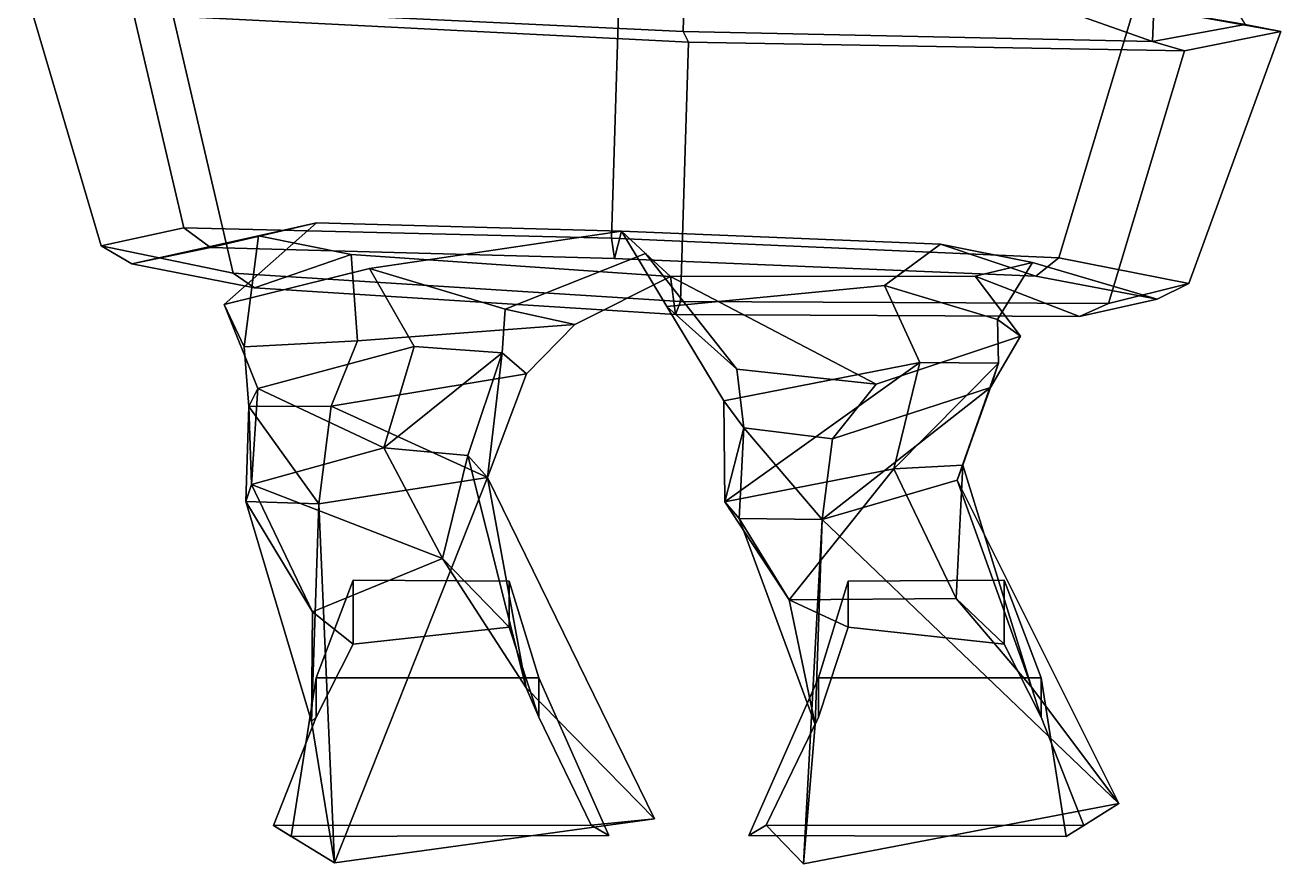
# Model space of a CAD drawing. Extents: x -264 to 172, y -159 to 373.
# Drawn here: x -140.2 to 125.5, y -158.8 to 18.6 of the extents above; entities that cross this region are included whole.
import ezdxf

# ---------------------------------------------------------------- set-up
doc = ezdxf.new("R2010")
doc.units = 0

msp = doc.modelspace()

# ---------------------------------------------------------------- linework, layer by layer
for points in [[(-103.423843, 22.133636, -85.695435), (-0.071987, 49.924225, -101.663589), (-0.938737, 17.249207, -109.521461)], [(98.363663, 15.1754, -73.170639), (-0.938737, 17.249207, -109.521461), (-0.071987, 49.924225, -101.663589)], [(98.363663, 15.1754, -73.170639), (-0.071987, 49.924225, -101.663589), (99.656021, 47.975296, -61.064526)], [(117.925926, 18.723877, 7.567417), (98.363663, 15.1754, -73.170639), (99.656021, 47.975296, -61.064526)], [(-119.333328, 30.179688, 76.554504), (-140.162338, 26.449295, -8.510416), (-124.060196, -28.081223, -10.199594), (-106.602921, -24.234566, 74.656044)], [(-16.113869, -26.462555, 114.3507), (-14.397932, 28.417023, 117.193825), (-119.333328, 30.179688, 76.554504), (-106.602921, -24.234566, 74.656044)], [(-16.113869, -26.462555, 114.3507), (78.52314, -30.618256, 86.146675), (94.625221, 22.801758, 89.834747), (-14.397932, 28.417023, 117.193825)], [(-124.060196, -28.081223, -10.199594), (-140.162338, 26.449295, -8.510416), (-108.844887, 20.525116, -97.78878), (-96.114487, -33.88913, -99.687233)], [(-108.844887, 20.525116, -97.78878), (-103.423843, 22.133636, -85.695435), (-0.938737, 17.249207, -109.521461), (0.17507, 15.002975, -125.143806)], [(94.625221, 22.801758, 89.834747), (78.52314, -30.618256, 86.146675), (106.022316, -36.015137, 4.081453), (125.496147, 17.28862, 7.978804)], [(125.496147, 17.28862, 7.978804), (117.925926, 18.723877, 7.567417), (89.081856, 23.719269, 81.115448), (94.625221, 22.801758, 89.834747)], [(-96.114487, -33.88913, -99.687233), (-108.844887, 20.525116, -97.78878), (0.17507, 15.002975, -125.143806), (-1.534938, -39.882416, -127.986465)], [(105.113663, 13.147202, -84.508537), (98.363663, 15.1754, -73.170639), (117.925926, 18.723877, 7.567417), (125.496147, 17.28862, 7.978804)], [(105.113663, 13.147202, -84.508537), (0.17507, 15.002975, -125.143806), (-0.938737, 17.249207, -109.521461), (98.363663, 15.1754, -73.170639)], [(106.022316, -36.015137, 4.081453), (89.011574, -40.27282, -88.196602), (105.113663, 13.147202, -84.508537), (125.496147, 17.28862, 7.978804)], [(89.011574, -40.27282, -88.196602), (-1.534938, -39.882416, -127.986465), (0.17507, 15.002975, -125.143806), (105.113663, 13.147202, -84.508537)], [(-100.916931, -28.440346, 66.397835), (-117.556763, -31.867325, -9.973353), (-90.758896, -25.941711, -7.968833), (-78.507271, -23.186157, 52.636925)], [(-15.485321, -30.733734, 101.851265), (-100.916931, -28.440346, 66.397835), (-78.507271, -23.186157, 52.636925), (-13.999302, -25.00045, 81.0951)], [(-13.999302, -25.00045, 81.0951), (-78.507271, -23.186157, 52.636925), (-98.076263, -40.512115, 21.618273), (-67.322319, -32.905411, 57.178444)], [(-78.507271, -23.186157, 52.636925), (-90.758896, -25.941711, -7.968833), (-93.844719, -49.477234, -18.764481), (-98.076263, -40.512115, 21.618273)], [(-106.602921, -24.234566, 74.656044), (-124.060196, -28.081223, -10.199594), (-117.556763, -31.867325, -9.973353), (-100.916931, -28.440346, 66.397835)], [(-117.556763, -31.867325, -9.973353), (-91.635124, -36.984207, -87.88826), (-71.172951, -29.937363, -69.277153), (-90.758896, -25.941711, -7.968833)], [(-16.113869, -26.462555, 114.3507), (-106.602921, -24.234566, 74.656044), (-100.916931, -28.440346, 66.397835), (-15.485321, -30.733734, 101.851265)], [(-90.758896, -25.941711, -7.968833), (-71.172951, -29.937363, -69.277153), (-69.85276, -48.177216, -54.191772), (-93.844719, -49.477234, -18.764481)], [(-8.921531, -29.674522, -3.309759), (-13.999302, -25.00045, 81.0951), (-67.322319, -32.905411, 57.178444), (-38.594269, -41.491989, 3.060176)], [(-16.113869, -26.462555, 114.3507), (-15.485321, -30.733734, 101.851265), (73.625603, -34.459084, 77.231552), (78.52314, -30.618256, 86.146675)], [(-15.485321, -30.733734, 101.851265), (-13.999302, -25.00045, 81.0951), (53.501007, -27.73819, 60.830578), (73.625603, -34.459084, 77.231552)], [(-13.999302, -25.00045, 81.0951), (-4.430999, -40.908524, 46.777054), (41.619122, -36.497688, 41.562386), (53.501007, -27.73819, 60.830578)], [(10.388433, -54.140625, -12.879742), (-4.430999, -40.908524, 46.777054), (-13.999302, -25.00045, 81.0951), (-8.921531, -29.674522, -3.309759)], [(-124.060196, -28.081223, -10.199594), (-96.114487, -33.88913, -99.687233), (-91.635124, -36.984207, -87.88826), (-117.556763, -31.867325, -9.973353)], [(53.501007, -27.73819, 60.830578), (41.619122, -36.497688, 41.562386), (65.555275, -43.643829, 9.008541), (72.926399, -31.58606, 2.190989)], [(73.625603, -34.459084, 77.231552), (53.501007, -27.73819, 60.830578), (72.926399, -31.58606, 2.190989), (99.296379, -39.345055, 3.486556)], [(-91.635124, -36.984207, -87.88826), (-2.583612, -42.609711, -112.606407), (-3.640275, -34.535896, -91.097015), (-71.172951, -29.937363, -69.277153)], [(-71.172951, -29.937363, -69.277153), (-3.640275, -34.535896, -91.097015), (-23.901548, -44.697876, -59.452393), (-69.85276, -48.177216, -54.191772)], [(-3.640275, -34.535896, -91.097015), (-8.921531, -29.674522, -3.309759), (-38.594269, -41.491989, 3.060176), (-23.901548, -44.697876, -59.452393)], [(10.388433, -54.140625, -12.879742), (-8.921531, -29.674522, -3.309759), (-3.640275, -34.535896, -91.097015), (39.886551, -57.340538, -69.84359)], [(72.926399, -31.58606, 2.190989), (65.555275, -43.643829, 9.008541), (70.425529, -47.178497, -34.241032), (60.835323, -34.489395, -61.0835)], [(99.296379, -39.345055, 3.486556), (72.926399, -31.58606, 2.190989), (60.835323, -34.489395, -61.0835), (82.90741, -43.002945, -77.054535)], [(78.52314, -30.618256, 86.146675), (73.625603, -34.459084, 77.231552), (99.296379, -39.345055, 3.486556), (106.022316, -36.015137, 4.081453)], [(-57.880718, -49.368675, 25.274681), (-67.322319, -32.905411, 57.178444), (-98.076263, -40.512115, 21.618273), (-90.900871, -58.247887, -2.587649)], [(-96.114487, -33.88913, -99.687233), (-1.534938, -39.882416, -127.986465), (-2.583612, -42.609711, -112.606407), (-91.635124, -36.984207, -87.88826)], [(-57.880718, -49.368675, 25.274681), (-39.232517, -50.705093, 5.059518), (-38.594269, -41.491989, 3.060176), (-67.322319, -32.905411, 57.178444)], [(60.835323, -34.489395, -61.0835), (70.425529, -47.178497, -34.241032), (39.886551, -57.340538, -69.84359), (-3.640275, -34.535896, -91.097015)], [(82.90741, -43.002945, -77.054535), (60.835323, -34.489395, -61.0835), (-3.640275, -34.535896, -91.097015), (-2.583612, -42.609711, -112.606407)], [(7.65679, -60.838272, 11.753537), (49.087173, -52.783264, 21.506945), (41.619122, -36.497688, 41.562386), (-4.430999, -40.908524, 46.777054)], [(49.087173, -52.783264, 21.506945), (65.762047, -52.93364, 10.702659), (65.555275, -43.643829, 9.008541), (41.619122, -36.497688, 41.562386)], [(106.022316, -36.015137, 4.081453), (99.296379, -39.345055, 3.486556), (82.90741, -43.002945, -77.054535), (89.011574, -40.27282, -88.196602)], [(-90.900871, -58.247887, -2.587649), (-98.076263, -40.512115, 21.618273), (-93.844719, -49.477234, -18.764481), (-92.802101, -62.045113, -22.792576)], [(-39.232517, -50.705093, 5.059518), (-34.077065, -55.125496, -23.459908), (-23.901548, -44.697876, -59.452393), (-38.594269, -41.491989, 3.060176)], [(7.65679, -60.838272, 11.753537), (-4.430999, -40.908524, 46.777054), (10.388433, -54.140625, -12.879742), (11.876763, -66.574402, -15.722109)], [(89.011574, -40.27282, -88.196602), (82.90741, -43.002945, -77.054535), (-2.583612, -42.609711, -112.606407), (-1.534938, -39.882416, -127.986465)], [(-75.428497, -61.989822, -34.265133), (-69.85276, -48.177216, -54.191772), (-23.901548, -44.697876, -59.452393), (-34.077065, -55.125496, -23.459908)], [(65.762047, -52.93364, 10.702659), (64.038795, -58.034653, -10.397188), (70.425529, -47.178497, -34.241032), (65.555275, -43.643829, 9.008541)], [(64.038795, -58.034653, -10.397188), (30.659283, -68.917343, -37.329742), (39.886551, -57.340538, -69.84359), (70.425529, -47.178497, -34.241032)], [(-92.802101, -62.045113, -22.792576), (-93.844719, -49.477234, -18.764481), (-69.85276, -48.177216, -54.191772), (-75.428497, -61.989822, -34.265133)], [(-64.240326, -70.81562, 36.775742), (-57.880718, -49.368675, 25.274681), (-90.900871, -58.247887, -2.587649)], [(-64.240326, -70.81562, 36.775742), (-39.232517, -50.705093, 5.059518), (-57.880718, -49.368675, 25.274681)], [(-64.240326, -70.81562, 36.775742), (-46.507446, -72.435501, 18.601778), (-39.232517, -50.705093, 5.059518)], [(-46.507446, -72.435501, 18.601778), (-42.337933, -77.101982, -7.806163), (-39.232517, -50.705093, 5.059518)], [(-42.337933, -77.101982, -7.806163), (-34.077065, -55.125496, -23.459908), (-39.232517, -50.705093, 5.059518)], [(7.89841, -82.239975, 27.391354), (49.087173, -52.783264, 21.506945), (7.65679, -60.838272, 11.753537)], [(7.89841, -82.239975, 27.391354), (43.624878, -75.220627, 35.237015), (49.087173, -52.783264, 21.506945)], [(43.624878, -75.220627, 35.237015), (65.762047, -52.93364, 10.702659), (49.087173, -52.783264, 21.506945)], [(43.624878, -75.220627, 35.237015), (58.204498, -74.452797, 25.021935), (65.762047, -52.93364, 10.702659)], [(57.000126, -77.635109, 5.907943), (64.038795, -58.034653, -10.397188), (65.762047, -52.93364, 10.702659)], [(58.204498, -74.452797, 25.021935), (57.000126, -77.635109, 5.907943), (65.762047, -52.93364, 10.702659)], [(-42.337933, -77.101982, -7.806163), (-75.428497, -61.989822, -34.265133), (-34.077065, -55.125496, -23.459908)], [(11.876763, -66.574402, -15.722109), (10.388433, -54.140625, -12.879742), (39.886551, -57.340538, -69.84359), (30.659283, -68.917343, -37.329742)], [(-92.295326, -78.540947, 12.391371), (-90.900871, -58.247887, -2.587649), (-92.802101, -62.045113, -22.792576)], [(-64.240326, -70.81562, 36.775742), (-90.900871, -58.247887, -2.587649), (-92.295326, -78.540947, 12.391371)], [(28.47571, -85.954567, -17.730295), (30.659283, -68.917343, -37.329742), (64.038795, -58.034653, -10.397188)], [(57.000126, -77.635109, 5.907943), (28.47571, -85.954567, -17.730295), (64.038795, -58.034653, -10.397188)], [(7.89841, -82.239975, 27.391354), (7.65679, -60.838272, 11.753537), (11.876763, -66.574402, -15.722109)], [(-92.295326, -78.540947, 12.391371), (-92.802101, -62.045113, -22.792576), (-93.45713, -82.190025, -5.813259)], [(-93.45713, -82.190025, -5.813259), (-92.802101, -62.045113, -22.792576), (-78.058769, -82.627075, -16.586868)], [(-78.058769, -82.627075, -16.586868), (-92.802101, -62.045113, -22.792576), (-75.428497, -61.989822, -34.265133)], [(-78.058769, -82.627075, -16.586868), (-75.428497, -61.989822, -34.265133), (-42.337933, -77.101982, -7.806163)], [(7.89841, -82.239975, 27.391354), (11.876763, -66.574402, -15.722109), (10.905101, -85.744728, 1.844511)], [(10.905101, -85.744728, 1.844511), (11.876763, -66.574402, -15.722109), (28.47571, -85.954567, -17.730295)], [(28.47571, -85.954567, -17.730295), (11.876763, -66.574402, -15.722109), (30.659283, -68.917343, -37.329742)], [(-51.873253, -94.199348, 22.718893), (-64.240326, -70.81562, 36.775742), (-92.295326, -78.540947, 12.391371)], [(-51.873253, -94.199348, 22.718893), (-46.507446, -72.435501, 18.601778), (-64.240326, -70.81562, 36.775742)], [(-34.155815, -121.560852, 1.867611), (-46.507446, -72.435501, 18.601778), (-51.873253, -94.199348, 22.718893)], [(-34.155815, -121.560852, 1.867611), (-42.337933, -77.101982, -7.806163), (-46.507446, -72.435501, 18.601778)], [(21.478756, -102.950142, 13.667658), (43.624878, -75.220627, 35.237015), (7.89841, -82.239975, 27.391354)], [(56.801632, -102.711845, 16.35232), (43.624878, -75.220627, 35.237015), (21.478756, -102.950142, 13.667658)], [(56.801632, -102.711845, 16.35232), (58.204498, -74.452797, 25.021935), (43.624878, -75.220627, 35.237015)], [(72.736717, -121.415573, 2.477163), (58.204498, -74.452797, 25.021935), (56.801632, -102.711845, 16.35232)], [(72.736717, -121.415573, 2.477163), (57.000126, -77.635109, 5.907943), (58.204498, -74.452797, 25.021935)], [(-79.349899, -105.487831, 1.479903), (-92.295326, -78.540947, 12.391371), (-93.45713, -82.190025, -5.813259)], [(-79.349899, -105.487831, 1.479903), (-51.873253, -94.199348, 22.718893), (-92.295326, -78.540947, 12.391371)], [(-74.723053, -158.585342, -42.241966), (-78.058769, -82.627075, -16.586868), (-42.337933, -77.101982, -7.806163)], [(-7.02721, -149.288849, -16.972065), (-74.723053, -158.585342, -42.241966), (-42.337933, -77.101982, -7.806163)], [(-7.02721, -149.288849, -16.972065), (-42.337933, -77.101982, -7.806163), (-34.155815, -121.560852, 1.867611)], [(91.225632, -146.080154, -21.024565), (28.47571, -85.954567, -17.730295), (57.000126, -77.635109, 5.907943)], [(91.225632, -146.080154, -21.024565), (57.000126, -77.635109, 5.907943), (72.736717, -121.415573, 2.477163)], [(-79.568108, -128.716049, -16.389364), (-79.349899, -105.487831, 1.479903), (-93.45713, -82.190025, -5.813259)], [(-79.568108, -128.716049, -16.389364), (-93.45713, -82.190025, -5.813259), (-78.058769, -82.627075, -16.586868)], [(21.478756, -102.950142, 13.667658), (7.89841, -82.239975, 27.391354), (10.905101, -85.744728, 1.844511)], [(-74.723053, -158.585342, -42.241966), (-79.568108, -128.716049, -16.389364), (-78.058769, -82.627075, -16.586868)], [(27.008421, -129.362289, -14.864491), (21.478756, -102.950142, 13.667658), (10.905101, -85.744728, 1.844511)], [(27.008421, -129.362289, -14.864491), (10.905101, -85.744728, 1.844511), (28.47571, -85.954567, -17.730295)], [(24.528807, -158.838837, -48.367363), (27.008421, -129.362289, -14.864491), (28.47571, -85.954567, -17.730295)], [(24.528807, -158.838837, -48.367363), (28.47571, -85.954567, -17.730295), (91.225632, -146.080154, -21.024565)], [(-51.873253, -94.199348, 22.718893), (-79.349899, -105.487831, 1.479903), (-70.777412, -112.334427, 35.947453), (-37.787899, -108.736435, 35.947453)], [(-34.155815, -121.560852, 1.867611), (-51.873253, -94.199348, 22.718893), (-37.787899, -108.736435, 35.947453), (-31.473774, -127.827744, 43.725594)], [(-31.473774, -119.444244, 102.617195), (-37.787899, -98.998032, 87.801697), (-70.777412, -98.812729, 87.801697), (-78.613716, -119.444244, 102.617195)], [(-78.613716, -119.444244, 102.617195), (-70.777412, -98.812729, 87.801697), (-70.777412, -112.334427, 35.947453), (-78.613716, -127.827744, 43.725594)], [(-37.787899, -98.998032, 87.801697), (-37.787899, -108.736435, 35.947453), (-70.777412, -112.334427, 35.947453), (-70.777412, -98.812729, 87.801697)], [(-31.473774, -119.444244, 102.617195), (-31.473774, -127.827744, 43.725594), (-37.787899, -108.736435, 35.947453), (-37.787899, -98.998032, 87.801697)], [(27.673773, -119.444244, 102.617195), (74.813721, -119.444244, 102.617195), (66.977409, -98.812729, 87.801697), (33.987896, -98.998032, 87.801697)], [(27.673773, -119.444244, 102.617195), (33.987896, -98.998032, 87.801697), (33.987896, -108.736435, 35.947453), (27.673773, -127.827744, 43.725594)], [(33.987896, -98.998032, 87.801697), (66.977409, -98.812729, 87.801697), (66.977409, -112.334427, 35.947453), (33.987896, -108.736435, 35.947453)], [(74.813721, -119.444244, 102.617195), (74.813721, -127.827744, 43.725594), (66.977409, -112.334427, 35.947453), (66.977409, -98.812729, 87.801697)], [(21.478756, -102.950142, 13.667658), (33.987896, -108.736435, 35.947453), (66.977409, -112.334427, 35.947453), (56.801632, -102.711845, 16.35232)], [(27.008421, -129.362289, -14.864491), (27.673773, -127.827744, 43.725594), (33.987896, -108.736435, 35.947453), (21.478756, -102.950142, 13.667658)], [(72.736717, -121.415573, 2.477163), (56.801632, -102.711845, 16.35232), (66.977409, -112.334427, 35.947453), (74.813721, -127.827744, 43.725594)], [(-79.568108, -128.716049, -16.389364), (-78.613716, -127.827744, 43.725594), (-70.777412, -112.334427, 35.947453), (-79.349899, -105.487831, 1.479903)], [(-83.890282, -153.02951, 102.617195), (-78.613716, -119.444244, 102.617195), (-78.613716, -127.827744, 43.725594), (-87.594154, -150.723206, 36.317848)], [(-16.70689, -152.844193, 102.617195), (-31.473774, -119.444244, 102.617195), (-78.613716, -119.444244, 102.617195), (-83.890282, -153.02951, 102.617195)], [(-16.70689, -152.844193, 102.617195), (-20.410763, -150.61731, 32.613968), (-31.473774, -127.827744, 43.725594), (-31.473774, -119.444244, 102.617195)], [(12.906889, -152.844193, 102.617195), (80.090286, -153.02951, 102.617195), (74.813721, -119.444244, 102.617195), (27.673773, -119.444244, 102.617195)], [(12.906889, -152.844193, 102.617195), (27.673773, -119.444244, 102.617195), (27.673773, -127.827744, 43.725594), (16.610764, -150.61731, 32.613968)], [(80.090286, -153.02951, 102.617195), (83.794151, -150.723206, 36.317848), (74.813721, -127.827744, 43.725594), (74.813721, -119.444244, 102.617195)], [(-7.02721, -149.288849, -16.972065), (-34.155815, -121.560852, 1.867611), (-31.473774, -127.827744, 43.725594), (-20.410763, -150.61731, 32.613968)], [(91.225632, -146.080154, -21.024565), (72.736717, -121.415573, 2.477163), (74.813721, -127.827744, 43.725594), (83.794151, -150.723206, 36.317848)], [(-74.723053, -158.585342, -42.241966), (-87.594154, -150.723206, 36.317848), (-78.613716, -127.827744, 43.725594), (-79.568108, -128.716049, -16.389364)], [(24.528807, -158.838837, -48.367363), (16.610764, -150.61731, 32.613968), (27.673773, -127.827744, 43.725594), (27.008421, -129.362289, -14.864491)], [(91.225632, -146.080154, -21.024565), (83.794151, -150.723206, 36.317848), (16.610764, -150.61731, 32.613968), (24.528807, -158.838837, -48.367363)], [(-74.723053, -158.585342, -42.241966), (-7.02721, -149.288849, -16.972065), (-20.410763, -150.61731, 32.613968), (-87.594154, -150.723206, 36.317848)], [(-83.890282, -153.02951, 102.617195), (-87.594154, -150.723206, 36.317848), (-20.410763, -150.61731, 32.613968), (-16.70689, -152.844193, 102.617195)], [(80.090286, -153.02951, 102.617195), (12.906889, -152.844193, 102.617195), (16.610764, -150.61731, 32.613968), (83.794151, -150.723206, 36.317848)]]:
    msp.add_3dface(points)

doc.saveas('drawing.dxf')
